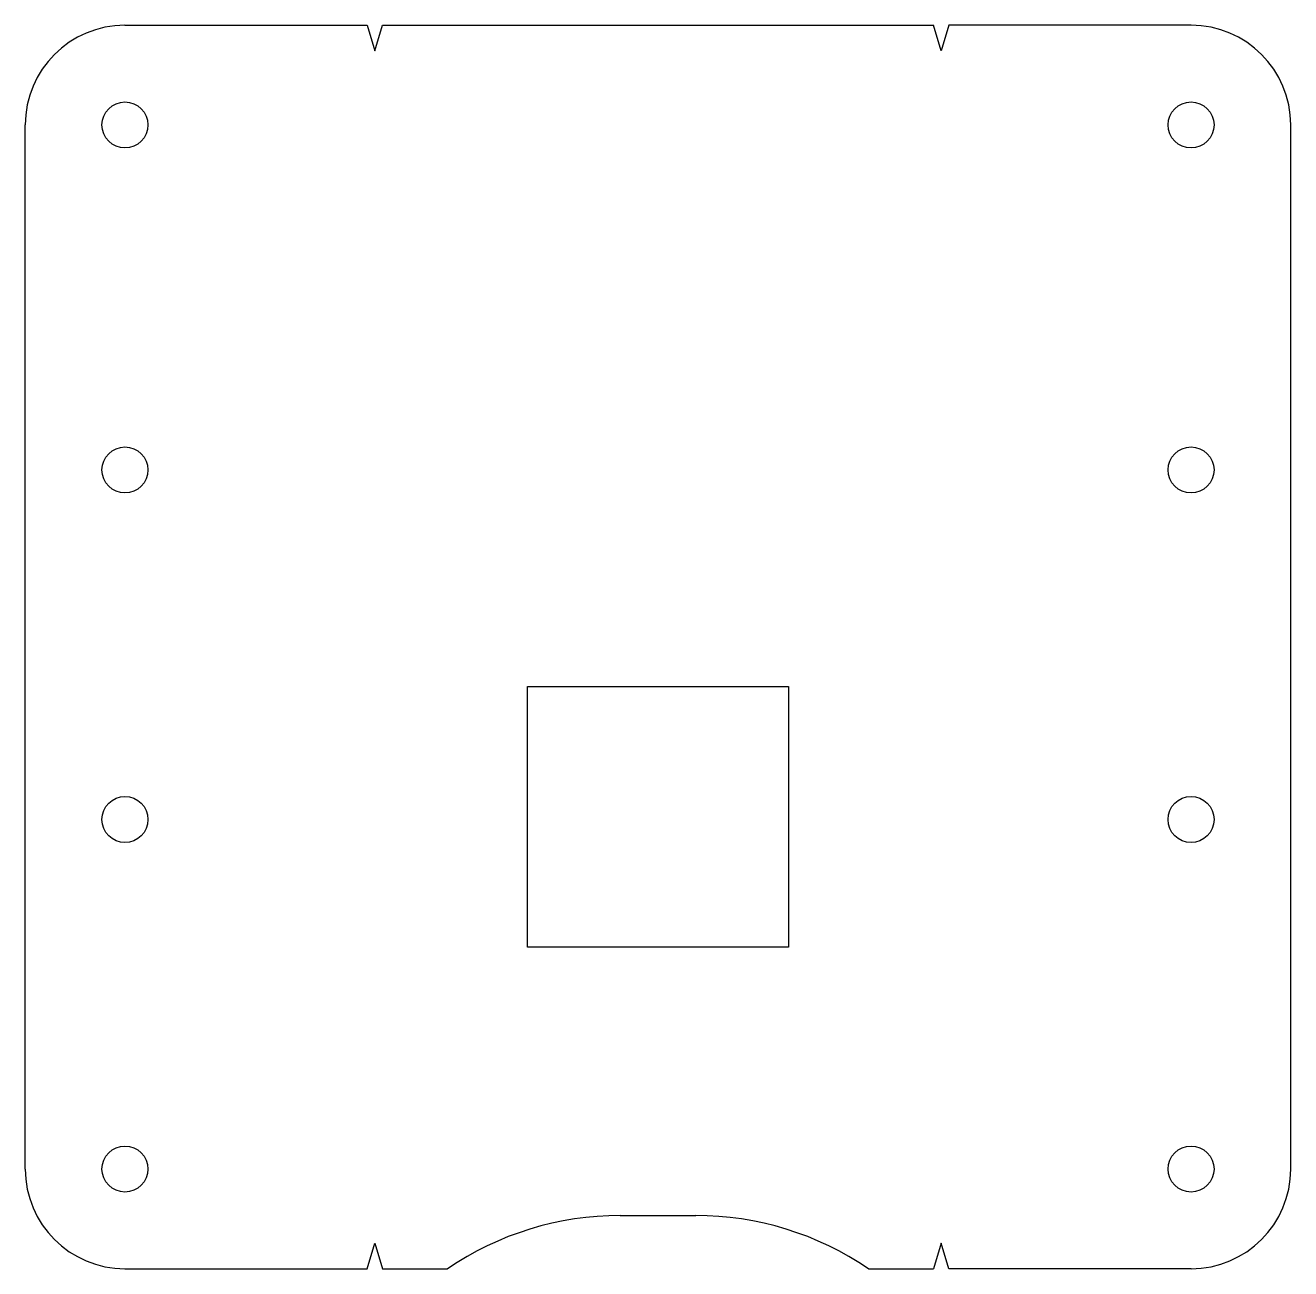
# Model space of a CAD drawing. Extents: x 5 to 501, y 4 to 490.
import ezdxf

# ---------------------------------------------------------------- set-up
doc = ezdxf.new("R2010")
doc.units = 0
doc.layers.get('0').update_dxf_attribs({"linetype": 'CONTINUOUS'})

msp = doc.modelspace()

# ---------------------------------------------------------------- linework, layer by layer
for p, q in [((44.44, 490.29), (139.24, 490.29)), ((139.24, 490.29), (142.24, 480.29)), ((142.24, 480.29), (145.24, 490.29)), ((145.24, 490.29), (360.73, 490.29)), ((363.73, 480.29), (360.73, 490.29)), ((366.73, 490.29), (363.73, 480.29)), ((461.54, 490.29), (366.73, 490.29)), ((5.44, 42.75), (5.44, 451.29)), ((500.54, 42.75), (500.54, 451.29)), ((238.22, 24.55), (267.75, 24.55)), ((139.24, 3.75), (142.24, 13.75)), ((142.24, 13.75), (145.24, 3.75)), ((363.73, 13.75), (360.73, 3.75)), ((366.73, 3.75), (363.73, 13.75)), ((44.44, 3.75), (139.24, 3.75)), ((145.24, 3.75), (170.62, 3.75)), ((335.36, 3.75), (360.73, 3.75)), ((461.54, 3.75), (366.73, 3.75))]:
    msp.add_line(p, q)
msp.add_lwpolyline([(201.99, 129.52), (201.99, 231.52), (303.99, 231.52), (303.99, 129.52)], close=True)
for centre in [(44.44, 451.29), (461.54, 451.29), (44.44, 316.29), (461.54, 316.29), (44.44, 179.52), (461.54, 179.52), (44.44, 42.75), (461.54, 42.75)]:
    msp.add_circle(centre, 9)
for centre, radius, start, end in [((44.44, 451.29), 39, 90, 180), ((461.54, 451.29), 39, 0, 90), ((44.44, 42.75), 39, 180, 270), ((461.54, 42.75), 39, 270, 0), ((238.22, -95.71), 120.26, 90, 124.2036), ((267.75, -95.71), 120.26, 55.7964, 90)]:
    msp.add_arc(centre, radius, start, end)

doc.saveas('drawing.dxf')
